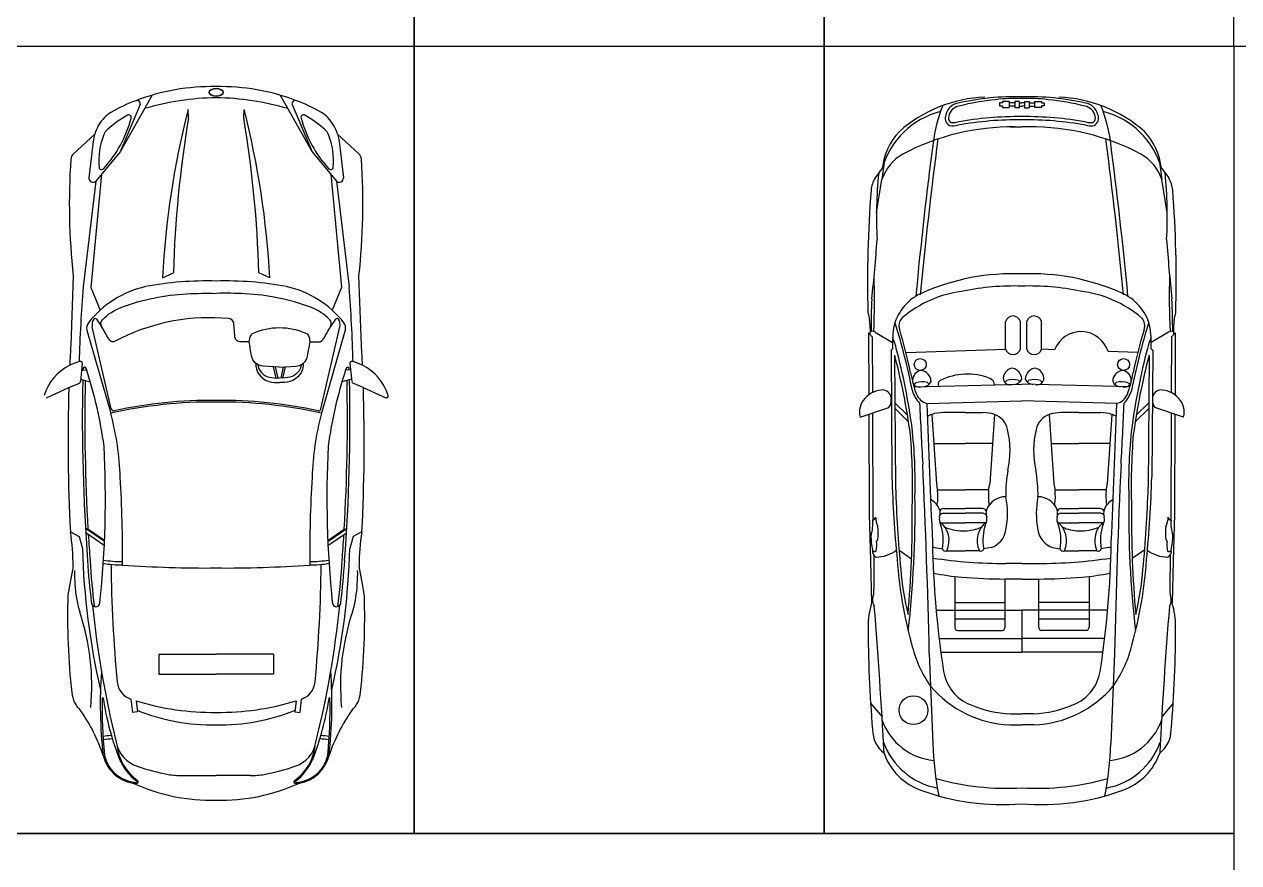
# Model space of a CAD drawing. Header units: inches. Extents: x 484217 to 497210, y -26946 to -21493.
# Drawn here: x 493181.1 to 493478.3, y -22751 to -22545.8 of the extents above; entities that cross this region are included whole.
import ezdxf

# ---------------------------------------------------------------- set-up
doc = ezdxf.new("R2010")
doc.units = ezdxf.units.IN
doc.header["$LTSCALE"] = 20
doc.header["$MEASUREMENT"] = 0
for name, color, linetype in [('ceco.net 217 Nissan Z350 - top', 145, 'Continuous'), ('ceco.net 92', 9, 'Continuous'), ('Parking', 7, 'Continuous')]:
    doc.layers.add(name, color=color, linetype=linetype)

msp = doc.modelspace()

# ---------------------------------------------------------------- linework, layer by layer
at = {"layer": 'ceco.net 217 Nissan Z350 - top'}
for p, q in [((493212.33, -22563.14), (493204.51, -22577)), ((493243.71, -22563.14), (493251.52, -22577)), ((493209.43, -22565.43), (493204.51, -22577)), ((493221.27, -22568.69), (493221.16, -22566.61)), ((493234.77, -22568.69), (493234.88, -22566.61)), ((493246.6, -22565.43), (493251.52, -22577)), ((493198.31, -22572.63), (493193.1, -22577.45)), ((493262.94, -22577.45), (493257.73, -22572.63)), ((493197.9, -22574.5), (493196.87, -22583.33)), ((493258.13, -22574.5), (493259.16, -22583.33)), ((493204.51, -22577), (493198.58, -22584.16)), ((493251.52, -22577), (493257.45, -22584.16)), ((493198.58, -22584.16), (493195.48, -22610.01)), ((493199.95, -22582.5), (493197.36, -22610.2)), ((493256.09, -22582.5), (493258.68, -22610.2)), ((493257.45, -22584.16), (493260.56, -22610.01)), ((493193.05, -22607.33), (493192.45, -22624.29)), ((493214.87, -22607.85), (493217.59, -22606.59)), ((493241.16, -22607.85), (493238.45, -22606.59)), ((493263.59, -22624.29), (493262.98, -22607.33)), ((493197.36, -22610.2), (493199.66, -22615.73)), ((493258.68, -22610.2), (493256.38, -22615.73)), ((493198.76, -22617.97), (493200, -22619.74)), ((493257.27, -22617.97), (493256.04, -22619.74)), ((493196.39, -22620.65), (493202.22, -22641)), ((493202.36, -22639.91), (493197.71, -22619.83)), ((493253.68, -22639.91), (493258.32, -22619.83)), ((493259.64, -22620.65), (493253.81, -22641)), ((493192.45, -22624.29), (493192.45, -22624.29)), ((493263.59, -22624.29), (493263.59, -22624.29)), ((493195.26, -22628.8), (493194.79, -22633.26)), ((493242.71, -22632.38), (493242.09, -22629.61)), ((493243.17, -22632.38), (493242.56, -22629.63)), ((493243.92, -22632.38), (493244.53, -22629.63)), ((493244.38, -22632.38), (493245, -22629.61)), ((493260.77, -22628.8), (493261.25, -22633.26)), ((493194.85, -22632.68), (493197.22, -22633.27)), ((493195.09, -22630.4), (493196.35, -22630.41)), ((493261.19, -22632.68), (493258.82, -22633.27)), ((493260.94, -22630.4), (493259.69, -22630.41)), ((493186.48, -22637.18), (493191.99, -22634.73)), ((493191.99, -22634.73), (493194.55, -22633.59)), ((493264.04, -22634.73), (493261.49, -22633.59)), ((493264.04, -22634.73), (493269.55, -22637.18)), ((493200.69, -22672.42), (493196.04, -22669.2)), ((493196.65, -22669.35), (493196.04, -22669.2)), ((493200.64, -22673.38), (493196.1, -22670.23)), ((493200.7, -22672.14), (493196.65, -22669.35)), ((493255.34, -22672.14), (493259.38, -22669.35)), ((493255.35, -22672.42), (493260, -22669.2)), ((493255.39, -22673.38), (493259.94, -22670.23)), ((493259.38, -22669.35), (493260, -22669.2)), ((493213.99, -22699.96), (493228.02, -22699.96)), ((493213.99, -22699.96), (493213.99, -22704.84)), ((493242.04, -22699.96), (493228.02, -22699.96)), ((493242.04, -22699.96), (493242.04, -22704.84)), ((493213.99, -22704.84), (493228.02, -22704.84)), ((493242.04, -22704.84), (493228.02, -22704.84)), ((493207.16, -22710.99), (493207.55, -22714.27)), ((493208.44, -22711.4), (493208.76, -22714.12)), ((493247.6, -22711.4), (493247.27, -22714.12)), ((493248.87, -22710.99), (493248.48, -22714.27)), ((493208.76, -22714.12), (493207.55, -22714.27)), ((493247.27, -22714.12), (493248.48, -22714.27)), ((493219.71, -22729.7), (493228.02, -22729.7)), ((493236.33, -22729.7), (493228.02, -22729.7))]:
    msp.add_line(p, q, dxfattribs=at)
for points in [[(493257.73, -22572.63, -0.046528), (493258.13, -22574.5)], [(493204.74, -22622.58), (493202.97, -22623.53, -0.270521), (493201.74, -22622.81, 0.000614), (493200, -22619.74, -0.331797), (493200.2, -22618.1, -0.11427), (493204.91, -22615.02, -0.074246), (493220.89, -22611.74, -0.021686), (493228.02, -22611.66)], [(493243.54, -22629.68), (493247.54, -22629.48, 0.352581), (493250.41, -22626.91, -0.008047), (493251.02, -22623.53), (493253.07, -22623.53, 0.270521), (493254.3, -22622.81, -0.000614), (493256.04, -22619.74, 0.331797), (493255.84, -22618.1, 0.11427), (493251.12, -22615.02, 0.074246), (493235.14, -22611.74, 0.021686), (493228.02, -22611.66, 0.021686)], [(493234.02, -22623.53, -0.460181), (493232.6, -22622.05), (493232.32, -22618.99, 0.361883), (493231.14, -22617.81, 0.136022), (493204.74, -22622.58, 0.015575)], [(493243.54, -22629.68), (493239.55, -22629.48, -0.352581), (493236.68, -22626.91, 0.008047), (493236.07, -22623.53), (493234.02, -22623.53)], [(493237.73, -22628.66, 0.358011), (493241.01, -22633.25, 0.087142), (493243.54, -22633.47)], [(493238.19, -22629.08, 0.316561), (493241.01, -22632.13, 0.087142), (493243.54, -22632.36)], [(493249.36, -22628.66, -0.358011), (493246.07, -22633.25, -0.087142), (493243.54, -22633.47)], [(493248.89, -22629.08, -0.316561), (493246.07, -22632.13, -0.087142), (493243.54, -22632.36)], [(493208.54, -22731.66, -0.025591), (493207.62, -22731.55, -0.019947)]]:
    msp.add_lwpolyline(points, format="xyb", dxfattribs=at)
for points in [[(493192.35, -22670.04), (493194.51, -22671.18), (493195.31, -22674.08)], [(493263.69, -22670.04), (493261.53, -22671.18), (493260.72, -22674.08)]]:
    msp.add_lwpolyline(points, dxfattribs=at)
for centre, radius, start, end in [((493227.01, -22613.06), 52.04, 88.8887, 111.0086), ((493229.03, -22613.06), 52.04, 68.9914, 91.1113), ((493208.64, -22565.24), 0.813, 346.4917, 111.0086), ((493228.65, -22627.17), 63.41, 90.568, 106.6553), ((493227.39, -22627.17), 63.41, 73.3447, 89.432), ((493247.39, -22565.24), 0.813, 68.9914, 193.5083), ((493205.97, -22573.67), 7.32, 120.6317, 136.3458), ((493220.93, -22598.94), 36.68, 110.0597, 120.6317), ((493429.97, -22619.53), 215.41, 165.7776, 176.8914), ((493026.07, -22619.53), 215.41, 3.1086, 14.2224), ((493235.1, -22598.94), 36.68, 59.3683, 69.9403), ((493250.06, -22573.67), 7.32, 43.6542, 59.3683), ((493208.13, -22575.73), 10.3, 136.3458, 162.4749), ((493178.61, -22561.14), 29.61, 317.4693, 345.1476), ((493219.86, -22592.41), 27.87, 119.0182, 131.6511), ((493206.63, -22568.57), 0.61, 345.1476, 119.0182), ((493486.25, -22613.54), 268.75, 170.3926, 178.5179), ((492969.79, -22613.54), 268.75, 1.4821, 9.6074), ((493249.4, -22568.57), 0.61, 60.9818, 194.8524), ((493277.43, -22561.14), 29.61, 194.8524, 222.5307), ((493236.18, -22592.41), 27.87, 48.3489, 60.9818), ((493247.9, -22575.73), 10.3, 17.5251, 43.6542), ((493208.13, -22575.73), 10.3, 162.4749, 173.1305), ((493217.05, -22579.23), 17.75, 158.5793, 185.0491), ((493203.36, -22573.86), 3.05, 131.6511, 158.5793), ((493252.67, -22573.86), 3.05, 21.4207, 48.3489), ((493238.99, -22579.23), 17.75, 354.9509, 21.4207), ((493354.26, -22589.66), 162.17, 176.1631, 186.2571), ((493194.48, -22578.94), 2.03, 132.7708, 176.1631), ((493261.56, -22578.94), 2.03, 3.8369, 47.2292), ((493101.77, -22589.66), 162.17, 353.7429, 3.8369), ((493199.97, -22580.74), 0.61, 185.0491, 317.4693), ((493256.06, -22580.74), 0.61, 222.5307, 354.9509), ((493197.89, -22583.42), 1.02, 174.9936, 313.3253), ((493258.15, -22583.42), 1.02, 226.6747, 5.0064), ((493225.7, -22689.35), 80.75, 88.358, 100.66), ((493230.33, -22689.35), 80.75, 79.34, 91.642), ((493558.23, -22638.44), 363.87, 175.5179, 178.4221), ((493216.26, -22634.25), 24.87, 102.7542, 141.6567), ((493239.78, -22634.25), 24.87, 38.3433, 77.2458), ((492897.81, -22638.44), 363.87, 1.5779, 4.4821), ((493199.94, -22619.32), 2.29, 143.5714, 193.0159), ((493198.43, -22618.2), 0.407, 34.8609, 143.5714), ((493257.61, -22618.2), 0.407, 36.4286, 145.1391), ((493256.09, -22619.32), 2.29, 346.9841, 36.4286), ((493198.35, -22620.09), 2.03, 141.6567, 195.9899), ((493243.54, -22636.61), 16.5, 66.162, 113.838), ((493257.69, -22620.09), 2.03, 344.0101, 38.3433), ((493239.54, -22623.53), 3.48, 151.4661, 180), ((493237.2, -22622.26), 0.813, 113.838, 151.4661), ((493249.88, -22622.26), 0.813, 28.5339, 66.162), ((493247.54, -22623.53), 3.48, 0, 28.5339), ((493617.78, -22648.08), 426, 176.799, 177.468), ((492838.26, -22648.08), 426, 2.532, 3.201), ((493197.43, -22640.03), 11.98, 115.8883, 163.7888), ((493197.43, -22640.03), 11.98, 102.8415, 115.8883), ((493194.86, -22628.75), 0.407, 353.9485, 102.8415), ((493195.83, -22630.13), 0.407, 17.8949, 178.5107), ((493260.2, -22630.13), 0.407, 1.4893, 162.1051), ((493261.18, -22628.75), 0.407, 77.1585, 186.0515), ((493258.61, -22640.03), 11.98, 64.1117, 77.1585), ((493258.61, -22640.03), 11.98, 16.2112, 64.1117), ((493665.85, -22642.35), 470.58, 178.8379, 184.2325), ((493665.85, -22642.35), 470.58, 178.5107, 178.5452), ((493088.86, -22664.67), 112.82, 17.6779, 17.8949), ((493088.86, -22664.67), 112.82, 7.9568, 17.6779), ((493367.17, -22664.67), 112.82, 162.3221, 172.0432), ((492790.18, -22642.35), 470.58, 355.7675, 1.1621), ((493367.17, -22664.67), 112.82, 162.1051, 162.3221), ((492790.18, -22642.35), 470.58, 1.4548, 1.4893), ((493617.78, -22648.08), 426, 178.2037, 182.9554), ((493194.38, -22633.22), 0.407, 293.9719, 353.9485), ((493666.46, -22642.35), 470.58, 178.8562, 183.289), ((492789.57, -22642.35), 470.58, 356.711, 1.1438), ((493261.65, -22633.22), 0.407, 186.0515, 246.0281), ((492838.26, -22648.08), 426, 357.0446, 1.7963), ((493227.04, -22753.14), 114.89, 89.514, 102.4808), ((493227.04, -22752.73), 114.89, 89.514, 102.0411), ((493228.99, -22752.73), 114.89, 77.9589, 90.486), ((493228.99, -22753.14), 114.89, 77.5192, 90.486), ((493269.72, -22636.8), 0.407, 246.0281, 16.2112), ((493136.83, -22658.66), 67.74, 1.6556, 15.116), ((493202.95, -22639.77), 0.61, 193.0159, 282.0411), ((493319.21, -22658.66), 67.74, 164.884, 178.3444), ((493253.09, -22639.77), 0.61, 257.9589, 346.9841), ((492953.36, -22661.72), 247.56, 354.0484, 2.9327), ((493502.68, -22661.72), 247.56, 177.0673, 185.9516), ((492894.3, -22675.68), 310.82, 359.5463, 3.4993), ((493561.74, -22675.68), 310.82, 176.5007, 180.4537), ((493142.5, -22678.32), 50.53, 359.9006, 9.422), ((493666.46, -22642.35), 470.58, 183.4505, 184.2325), ((492789.57, -22642.35), 470.58, 355.7675, 356.5495), ((493313.54, -22678.32), 50.53, 170.578, 180.0994), ((493366.31, -22669.87), 171.05, 181.4105, 193.1096), ((493089.73, -22669.87), 171.05, 346.8904, 358.5895), ((493342.99, -22668.84), 146.67, 183.22, 187.2024), ((493343.6, -22668.84), 146.67, 183.22, 187.6307), ((493205.49, -22646.02), 31.31, 260.7398, 269.3198), ((493250.55, -22646.02), 31.31, 270.6802, 279.2602), ((493112.43, -22668.84), 146.67, 352.3693, 356.78), ((493113.04, -22668.84), 146.67, 352.7976, 356.78), ((495216.67, -23047.64), 2057.05, 169.65951, 169.86115), ((493232.72, -22680.3), 39.35, 178.8247, 188.6342), ((493205.49, -22646.02), 32.12, 260.8832, 269.3274), ((493537.87, -22674.85), 335.58, 180.5342, 185.4645), ((493225.6, -22392.27), 286.61, 265.9005, 270.4836), ((493230.44, -22392.27), 286.61, 269.5164, 274.0995), ((493250.55, -22646.02), 32.12, 270.6726, 279.1168), ((492918.17, -22674.85), 335.58, 354.5355, 359.4658), ((493223.31, -22680.3), 39.35, 351.3658, 1.1753), ((491240.01, -23047.52), 2056.39, 10.13882, 10.34053), ((493357.15, -22690.94), 165.49, 178.1276, 186.4023), ((493213.92, -22683.16), 20.33, 188.6342, 198.507), ((493242.12, -22683.16), 20.33, 341.493, 351.3658), ((493098.89, -22690.94), 165.49, 353.5977, 1.8724), ((493198.53, -22687.31), 1.05, 175.7193, 355.7193), ((493435.46, -22663.83), 238.94, 185.8105, 193.9657), ((493020.57, -22663.83), 238.94, 346.0343, 354.1895), ((493257.51, -22687.31), 1.05, 184.2807, 4.2807), ((493140.65, -22707.68), 56.94, 354.6296, 18.507), ((493315.39, -22707.68), 56.94, 161.493, 185.3704), ((493311.13, -22712.2), 111.47, 175.8733, 186.4677), ((493208.67, -22706.35), 4.88, 185.4645, 251.5243), ((493247.37, -22706.35), 4.88, 288.4757, 354.5355), ((493144.9, -22712.2), 111.47, 353.5323, 4.1267), ((493199.58, -22708.72), 6.93, 185.5045, 226.7034), ((493256.45, -22708.72), 6.93, 313.2966, 354.4955), ((493326.74, -22712.87), 126.61, 179.0473, 185.306), ((493200.25, -22710.77), 0.102, 8.6408, 179.0473), ((493269.05, -22700.32), 69.48, 188.6408, 201.4752), ((493227.16, -22650.98), 63.25, 251.5243, 251.5635), ((493227.16, -22650.98), 63.25, 252.7789, 270.7732), ((493228.87, -22650.98), 63.25, 269.2268, 287.2211), ((493228.87, -22650.98), 63.25, 288.4365, 288.4757), ((493186.99, -22700.32), 69.48, 338.5248, 351.3592), ((493129.29, -22712.87), 126.61, 354.694, 0.9527), ((493255.78, -22710.77), 0.102, 0.9527, 171.3592), ((493160.69, -22737.88), 41.8, 18.2987, 35.2245), ((493226.63, -22670.39), 46.87, 247.5288, 271.6981), ((493229.41, -22670.39), 46.87, 268.3019, 292.4712), ((493295.35, -22737.88), 41.8, 144.7755, 161.7013), ((493203.47, -22737.63), 17.76, 93.4973, 100.1307), ((493203.47, -22737.63), 16.94, 92.8504, 100.4514), ((493210.99, -22720.26), 7.5, 189.4777, 252.5154), ((493245.05, -22720.26), 7.5, 287.4846, 350.5223), ((493252.57, -22737.63), 16.94, 79.5486, 87.1496), ((493252.57, -22737.63), 17.76, 79.8693, 86.5027), ((493209.18, -22722.62), 9.06, 193.6248, 260.0959), ((493208.64, -22723.17), 8.09, 190.0266, 218.3775), ((493215.9, -22720.99), 12.2, 186.177, 234.4743), ((493240.14, -22720.99), 12.2, 305.5257, 353.823), ((493246.85, -22722.62), 9.06, 279.9041, 346.3752), ((493247.39, -22723.17), 8.09, 321.6225, 349.9734), ((493216.61, -22720.44), 13.33, 203.492, 232.5447), ((493223.74, -22685.9), 44.14, 250.124, 260.2501), ((493232.3, -22685.9), 44.14, 279.7499, 289.876), ((493239.42, -22720.44), 13.33, 307.4553, 336.508), ((493209.31, -22722.23), 9.2, 220.4122, 264.0949), ((493219.71, -22709.37), 20.33, 260.2501, 270), ((493236.33, -22709.37), 20.33, 270, 279.7499), ((493246.73, -22722.23), 9.2, 275.9051, 319.5878), ((493227, -22689.02), 46.73, 245.5067, 271.2534), ((493208.38, -22731.18), 0.203, 264.0949, 52.5447), ((493208.57, -22731.25), 0.407, 265.9597, 54.4743), ((493229.04, -22689.02), 46.73, 268.7466, 294.4933), ((493247.46, -22731.25), 0.407, 125.5257, 274.0403), ((493247.65, -22731.18), 0.203, 127.4553, 275.9051), ((493246.85, -22722.62), 9.06, 274.0403, 279.9041)]:
    msp.add_arc(centre, radius, start, end, dxfattribs=at)
at = {"layer": 'ceco.net 217 Nissan Z350 - top', "extrusion": (0, 0, -1)}
msp.add_ellipse((493228.02, -22562.42), major_axis=(1.74, 0), ratio=0.521468, dxfattribs=at)
at = {"layer": 'ceco.net 217 Nissan Z350 - top'}
msp.add_ellipse((493228.02, -22562.42), major_axis=(-1.74, 0), ratio=0.521468, dxfattribs=at)
at = {"layer": 'ceco.net 92', "linetype": 'ByBlock', "ltscale": 0.4}
for p, q in [((493419.75, -22565.03), (493419.75, -22565.77)), ((493420.44, -22565.03), (493419.75, -22565.03)), ((493419.75, -22565.77), (493420.44, -22565.77)), ((493422.09, -22564.65), (493420.44, -22564.65)), ((493420.44, -22564.65), (493420.44, -22565.03)), ((493420.44, -22565.77), (493420.44, -22566.11)), ((493420.44, -22566.11), (493422.09, -22566.11)), ((493422.09, -22564.65), (493422.09, -22566.11)), ((493423.46, -22564.98), (493422.09, -22564.98)), ((493423.46, -22565.78), (493422.09, -22565.78)), ((493423.46, -22564.66), (493423.46, -22566.21)), ((493424.57, -22564.66), (493423.46, -22564.66)), ((493424.57, -22566.21), (493423.46, -22566.21)), ((493424.57, -22564.66), (493424.57, -22566.21)), ((493424.57, -22564.98), (493425.21, -22564.98)), ((493424.57, -22565.78), (493425.21, -22565.78)), ((493425.86, -22564.98), (493425.21, -22564.98)), ((493425.86, -22565.78), (493425.21, -22565.78)), ((493425.86, -22564.66), (493425.86, -22566.21)), ((493425.86, -22564.66), (493426.97, -22564.66)), ((493425.86, -22566.21), (493426.97, -22566.21)), ((493426.97, -22564.66), (493426.97, -22566.21)), ((493426.97, -22564.98), (493428.34, -22564.98)), ((493426.97, -22565.78), (493428.34, -22565.78)), ((493428.34, -22564.65), (493428.34, -22566.11)), ((493428.34, -22564.65), (493429.99, -22564.65)), ((493429.99, -22566.11), (493428.34, -22566.11)), ((493429.99, -22564.65), (493429.99, -22565.03)), ((493429.99, -22565.03), (493430.68, -22565.03)), ((493429.99, -22565.77), (493429.99, -22566.11)), ((493430.68, -22565.77), (493429.99, -22565.77)), ((493430.68, -22565.03), (493430.68, -22565.77)), ((493422.35, -22570.89), (493425.21, -22570.89)), ((493428.08, -22570.89), (493425.21, -22570.89)), ((493391.06, -22581.01), (493389.27, -22583.4)), ((493391.51, -22579.64), (493390.96, -22583.79)), ((493458.92, -22579.64), (493459.47, -22583.79)), ((493459.37, -22581.01), (493461.16, -22583.4)), ((493389.63, -22591.85), (493390.96, -22583.79)), ((493460.8, -22591.85), (493459.47, -22583.79)), ((493421.24, -22625.29), (493421.24, -22618.51)), ((493424.85, -22625.29), (493424.85, -22618.51)), ((493426.39, -22625.29), (493426.39, -22618.51)), ((493430.01, -22625.29), (493430.01, -22618.51)), ((493387.67, -22621.27), (493387.73, -22636.52)), ((493387.67, -22621.27), (493388.59, -22622.32)), ((493388.59, -22622.32), (493388.65, -22635.95)), ((493389.31, -22621.11), (493393.55, -22623.67)), ((493461.12, -22621.11), (493456.88, -22623.67)), ((493461.84, -22622.32), (493461.78, -22635.95)), ((493462.76, -22621.27), (493461.84, -22622.32)), ((493462.76, -22621.27), (493462.7, -22636.52)), ((493393.57, -22625.24), (493393.2, -22625.53)), ((493393.2, -22625.53), (493393.41, -22656.63)), ((493394.08, -22626.77), (493394.3, -22659.09)), ((493396.86, -22626.16), (493421.24, -22625.29)), ((493433.24, -22625.44), (493430, -22625.32)), ((493453.57, -22626.16), (493446.31, -22625.9)), ((493456.35, -22626.77), (493456.13, -22659.09)), ((493456.86, -22625.24), (493457.23, -22625.53)), ((493457.23, -22625.53), (493457.02, -22656.63)), ((493398.81, -22634.53), (493425.21, -22633.88)), ((493451.62, -22634.53), (493425.21, -22633.88)), ((493394.16, -22638.47), (493397.22, -22641.47)), ((493401.97, -22638.59), (493425.21, -22637.92)), ((493448.46, -22638.59), (493425.21, -22637.92)), ((493456.27, -22638.47), (493453.21, -22641.47)), ((493385.64, -22641.95), (493392.69, -22639.58)), ((493387.75, -22641.24), (493387.86, -22665.66)), ((493388.67, -22640.93), (493388.78, -22667.19)), ((493394.17, -22639.82), (493397.49, -22643.09)), ((493403.16, -22641.28), (493404.3, -22658.25)), ((493411.31, -22640.84), (493406.01, -22640.84)), ((493411.31, -22640.84), (493415.65, -22640.84)), ((493418.51, -22641.28), (493417.36, -22658.25)), ((493431.92, -22641.28), (493433.07, -22658.25)), ((493439.12, -22640.84), (493434.78, -22640.84)), ((493439.12, -22640.84), (493444.42, -22640.84)), ((493447.27, -22641.28), (493446.13, -22658.25)), ((493456.26, -22639.82), (493452.94, -22643.09)), ((493464.79, -22641.95), (493457.74, -22639.58)), ((493461.76, -22640.93), (493461.65, -22667.19)), ((493462.68, -22641.24), (493462.57, -22665.66)), ((493403.64, -22648.42), (493411.31, -22648.42)), ((493418.02, -22648.42), (493411.31, -22648.42)), ((493432.41, -22648.42), (493439.12, -22648.42)), ((493446.79, -22648.42), (493439.12, -22648.42)), ((493404.57, -22659.74), (493411.31, -22659.74)), ((493417.09, -22659.74), (493411.31, -22659.74)), ((493433.34, -22659.74), (493439.12, -22659.74)), ((493445.86, -22659.74), (493439.12, -22659.74)), ((493406.01, -22665.47), (493411.31, -22665.47)), ((493406.02, -22664.3), (493411.31, -22664.3)), ((493415.64, -22664.3), (493411.31, -22664.3)), ((493415.65, -22665.47), (493411.31, -22665.47)), ((493434.78, -22665.47), (493439.12, -22665.47)), ((493434.79, -22664.3), (493439.12, -22664.3)), ((493444.41, -22664.3), (493439.12, -22664.3)), ((493444.42, -22665.47), (493439.12, -22665.47)), ((493387.86, -22665.66), (493388.15, -22677.12)), ((493405.43, -22667.83), (493411.31, -22667.83)), ((493416.23, -22667.83), (493411.31, -22667.83)), ((493434.2, -22667.83), (493439.12, -22667.83)), ((493445, -22667.83), (493439.12, -22667.83)), ((493462.57, -22665.66), (493462.28, -22677.12)), ((493403.95, -22673.89), (493405.79, -22674.2)), ((493417.72, -22673.89), (493415.88, -22674.2)), ((493432.71, -22673.89), (493434.55, -22674.2)), ((493446.48, -22673.89), (493444.64, -22674.2)), ((493388.15, -22677.12), (493388.42, -22687.37)), ((493388.96, -22675.76), (493389, -22683.96)), ((493395.16, -22674.55), (493398.2, -22676.66)), ((493406.85, -22674.66), (493411.31, -22674.66)), ((493414.81, -22674.66), (493411.31, -22674.66)), ((493435.62, -22674.66), (493439.12, -22674.66)), ((493443.58, -22674.66), (493439.12, -22674.66)), ((493455.28, -22674.46), (493452.22, -22676.55)), ((493461.47, -22675.76), (493461.43, -22683.96)), ((493462.28, -22677.12), (493462.01, -22687.37)), ((493425.21, -22677.76), (493421.28, -22677.76)), ((493425.21, -22677.76), (493429.15, -22677.76)), ((493408.78, -22680.95), (493408.78, -22693.34)), ((493421.1, -22693.34), (493421.1, -22681.59)), ((493425.21, -22681.59), (493421.1, -22681.59)), ((493425.21, -22681.59), (493429.33, -22681.59)), ((493429.33, -22693.34), (493429.33, -22681.59)), ((493441.65, -22680.95), (493441.65, -22693.34)), ((493404.22, -22689.22), (493425.21, -22689.22)), ((493408.78, -22687.33), (493421.1, -22687.33)), ((493446.21, -22689.22), (493425.21, -22689.22)), ((493425.21, -22689.22), (493425.21, -22699.48)), ((493441.65, -22687.33), (493429.33, -22687.33)), ((493421.1, -22691.44), (493408.78, -22691.44)), ((493441.65, -22691.44), (493429.33, -22691.44)), ((493409.52, -22694.21), (493420.37, -22694.21)), ((493440.91, -22694.21), (493430.06, -22694.21)), ((493404.94, -22696.11), (493425.21, -22696.11)), ((493445.49, -22696.11), (493425.21, -22696.11)), ((493402.55, -22699.76), (493403.46, -22721.83)), ((493405.37, -22699.48), (493425.21, -22699.48)), ((493445.06, -22699.48), (493425.21, -22699.48)), ((493447.88, -22699.76), (493446.97, -22721.83)), ((493388.18, -22711.94), (493390.99, -22715.32)), ((493462.25, -22711.94), (493459.44, -22715.32)), ((493422.44, -22714.6), (493425.21, -22714.6)), ((493427.99, -22714.6), (493425.21, -22714.6)), ((493422.23, -22717.26), (493425.21, -22717.26)), ((493428.2, -22717.26), (493425.21, -22717.26))]:
    msp.add_line(p, q, dxfattribs=at)
for centre, radius in [((493400.33, -22629.06), 1.46), ((493450.1, -22629.06), 1.46), ((493398.69, -22713.68), 3.53)]:
    msp.add_circle(centre, radius, dxfattribs=at)
for centre, radius, start, end in [((493417.62, -22597.44), 33.88, 92.4796, 131.3533), ((493423.82, -22628.67), 65.18, 88.7766, 102.5631), ((493423.9, -22619.52), 55.53, 95.2882, 104.725), ((493423.85, -22604.06), 40.15, 88.0499, 97.256), ((493426.61, -22628.67), 65.18, 77.4369, 91.2234), ((493426.58, -22604.06), 40.15, 82.744, 91.9501), ((493426.53, -22619.52), 55.53, 75.275, 84.7118), ((493432.81, -22597.44), 33.88, 48.6467, 87.5204), ((493410.24, -22586.44), 19.93, 104.3742, 164.1868), ((493439.92, -22579.36), 36.72, 158.3042, 172.0015), ((493410.3, -22568.76), 3.77, 99.9668, 167.0163), ((493410.36, -22568.88), 3.12, 100.7117, 167.7366), ((493440.07, -22568.88), 3.12, 12.2634, 79.2883), ((493440.13, -22568.76), 3.77, 12.9837, 80.0332), ((493410.51, -22579.36), 36.72, 7.9985, 21.6958), ((493440.19, -22586.44), 19.93, 15.8132, 75.6258), ((493408.51, -22568.74), 2.06, 156.3023, 241.261), ((493408.63, -22568.7), 1.4, 159.8902, 233.0209), ((493408.33, -22565.01), 4.84, 263.5513, 282.6293), ((493424.35, -22651.19), 82.82, 89.4, 100.4078), ((493424.54, -22654.79), 85.65, 89.5489, 100.0611), ((493426.08, -22651.19), 82.82, 79.5922, 90.6), ((493425.89, -22654.79), 85.65, 79.9389, 90.4511), ((493442.1, -22565.01), 4.84, 257.3707, 276.4487), ((493441.8, -22568.7), 1.4, 306.9791, 20.1098), ((493441.92, -22568.74), 2.06, 298.739, 23.6977), ((493406.45, -22582.68), 15.47, 136.4256, 173.7926), ((493422.92, -22628.42), 57.53, 89.4335, 117.8054), ((493408.38, -22566.19), 4.43, 258.7929, 285.674), ((493427.51, -22628.42), 57.53, 62.1946, 90.5665), ((493442.05, -22566.19), 4.43, 254.326, 281.2071), ((493443.98, -22582.68), 15.47, 6.2074, 43.5744), ((494452.7, -22711.93), 1058.14, 172.52343, 174.60096), ((494453.8, -22711.55), 1058.14, 172.52343, 174.60096), ((492396.63, -22711.55), 1058.14, 5.39904, 7.47657), ((492397.73, -22711.93), 1058.14, 5.39904, 7.47657), ((493402.04, -22587.65), 11.74, 120.5083, 160.8185), ((493448.39, -22587.65), 11.74, 19.1815, 59.4917), ((493492.1, -22592.75), 102.47, 174.0929, 183.208), ((493358.33, -22592.75), 102.47, 356.792, 5.9071), ((493395.69, -22587.14), 7.43, 149.7763, 174.3378), ((493454.74, -22587.14), 7.43, 5.6622, 30.2237), ((493671.51, -22608.51), 284.07, 175.5391, 181.5729), ((493178.92, -22608.51), 284.07, 358.4271, 4.4609), ((493060.17, -22576.27), 330.36, 353.6138, 356.1446), ((493790.26, -22576.27), 330.36, 183.8554, 186.3862), ((493204.14, -22612.77), 185, 357.4583, 1.6741), ((493422.98, -22661.14), 54.3, 87.6369, 113.9407), ((493427.45, -22661.14), 54.3, 66.0593, 92.3631), ((493646.29, -22612.77), 185, 178.3259, 182.5417), ((493405.54, -22622.61), 12.02, 112.5113, 164.7357), ((493414.42, -22639.7), 28.82, 97.0586, 129.984), ((493423.1, -22669.67), 59.83, 87.9716, 101.7858), ((493427.33, -22669.67), 59.83, 78.2142, 92.0284), ((493436.01, -22639.7), 28.82, 50.016, 82.9414), ((493444.89, -22622.61), 12.02, 15.2643, 67.4887), ((493566.31, -22621.05), 178.01, 177.4141, 179.9724), ((493284.12, -22621.05), 178.01, 0.0276, 2.5859), ((493509.56, -22593.2), 124.18, 190.7237, 191.683), ((493397.91, -22619.54), 2.79, 136.3282, 201.5072), ((493423.05, -22619.06), 1.89, 16.8513, 163.1487), ((493428.2, -22619.06), 1.89, 16.8513, 163.1487), ((493452.52, -22619.54), 2.79, 338.4928, 43.6718), ((493340.87, -22593.2), 124.18, 348.317, 349.2763), ((493372.81, -22620.71), 15.32, 356.0663, 8.8793), ((493388.6, -22622.46), 1.53, 62.0371, 107.8668), ((493420.12, -22624.07), 26.58, 169.9869, 182.5209), ((493234.42, -22668.13), 167.21, 11.2414, 17.1819), ((493276.6, -22656.22), 123.95, 11.6969, 16.7153), ((493616.01, -22668.13), 167.21, 162.8181, 168.7586), ((493573.82, -22656.22), 123.95, 163.2847, 168.3031), ((493430.31, -22624.07), 26.58, 357.4791, 10.0131), ((493461.83, -22622.46), 1.53, 72.1332, 117.9629), ((493477.62, -22620.71), 15.32, 171.1207, 183.9337), ((493385.29, -22626.88), 9.36, 10.8566, 27.5456), ((493439.69, -22627.93), 6.92, 17.033, 158.902), ((493465.14, -22626.88), 9.36, 152.4544, 169.1434), ((493236.02, -22668.23), 163.41, 7.7493, 14.6958), ((493236.42, -22666.57), 163.41, 7.7493, 14.6958), ((493423.05, -22624.75), 1.89, 196.8513, 343.1487), ((493428.2, -22624.75), 1.89, 196.8513, 343.1487), ((493614.01, -22666.57), 163.41, 165.3042, 172.2507), ((493614.41, -22668.23), 163.41, 165.3042, 172.2507), ((493433.43, -22624.39), 36.08, 190.696, 199.3746), ((493401.09, -22633.09), 2.66, 103.566, 176.0612), ((493400.19, -22633.3), 2.8, 2.334, 84.3155), ((493411.89, -22646.32), 14.91, 68.4751, 116.5496), ((493416.71, -22634.15), 1.81, 2.6246, 69.052), ((493423.32, -22632.54), 2.66, 103.566, 176.0612), ((493422.22, -22632.46), 1.56, 176.1507, 287.7977), ((493423.11, -22638.98), 6.23, 78.532, 104.9657), ((493422.41, -22632.74), 2.8, 2.334, 84.3155), ((493423.25, -22631.79), 2.14, 273.1658, 337.0853), ((493428.83, -22632.74), 2.8, 95.6845, 177.666), ((493428, -22631.79), 2.14, 202.9147, 266.8342), ((493428.14, -22638.98), 6.23, 75.0343, 101.468), ((493429.03, -22632.46), 1.56, 252.2023, 3.8493), ((493427.93, -22632.54), 2.66, 3.9388, 76.434), ((493450.24, -22633.3), 2.8, 95.6845, 177.666), ((493449.34, -22633.09), 2.66, 3.9388, 76.434), ((493417, -22624.39), 36.08, 340.6254, 349.304), ((493391.38, -22641.41), 6.11, 89.4849, 138.3148), ((493391.03, -22637.52), 2.24, 358.947, 79.5939), ((493405.51, -22633.34), 7.42, 197.1686, 224.1637), ((493399.99, -22633.02), 1.56, 176.1507, 287.7977), ((493398.84, -22633.27), 0.5, 239.575, 329.6698), ((493400.88, -22639.54), 6.23, 78.532, 104.9657), ((493401.02, -22632.35), 2.14, 273.1658, 337.0853), ((493402.54, -22633.33), 0.432, 193.8542, 281.6444), ((493405.82, -22633.89), 1.09, 123.5132, 207.8422), ((493421.07, -22632.71), 0.5, 239.575, 329.6698), ((493424.77, -22632.78), 0.432, 193.8542, 281.6444), ((493426.48, -22632.78), 0.432, 258.3556, 346.1458), ((493430.18, -22632.71), 0.5, 210.3302, 300.425), ((493449.41, -22632.35), 2.14, 202.9147, 266.8342), ((493447.89, -22633.33), 0.432, 258.3556, 346.1458), ((493449.55, -22639.54), 6.23, 75.0343, 101.468), ((493450.44, -22633.02), 1.56, 252.2023, 3.8493), ((493444.92, -22633.34), 7.42, 315.8363, 342.8314), ((493451.59, -22633.27), 0.5, 210.3302, 300.425), ((493459.4, -22637.52), 2.24, 100.4061, 181.053), ((493459.05, -22641.41), 6.11, 41.6852, 90.5151), ((493390.28, -22640.69), 4.81, 136.1162, 195.2311), ((493390.13, -22637.76), 3.14, 324.5205, 3.7011), ((493403.17, -22634.62), 4.16, 204.8162, 253.1166), ((494392.62, -22595.54), 993.36, 182.47923, 183.34157), ((497206.69, -22502.9), 3807.14, 182.04259, 182.55444), ((489643.74, -22502.9), 3807.14, 357.44556, 357.95741), ((493447.26, -22634.62), 4.16, 286.8834, 335.1838), ((492457.81, -22595.54), 993.36, 356.65843, 357.52077), ((493460.3, -22637.76), 3.14, 176.2989, 215.4795), ((493460.15, -22640.69), 4.81, 344.7689, 43.8838), ((493404.79, -22645.97), 4.97, 109.219, 123.0743), ((493406.23, -22651.73), 10.9, 91.1376, 106.3676), ((493415.43, -22651.73), 10.9, 73.6324, 88.8624), ((493416.87, -22645.97), 4.97, 11.9043, 70.781), ((493433.56, -22645.97), 4.97, 109.219, 168.0957), ((493435, -22651.73), 10.9, 91.1376, 106.3676), ((493444.2, -22651.73), 10.9, 73.6324, 88.8624), ((493445.64, -22645.97), 4.97, 56.9257, 70.781), ((493285.52, -22657.65), 113.57, 358.1682, 6.6272), ((493564.91, -22657.65), 113.57, 173.3728, 181.8318), ((493241.95, -22658.95), 156.51, 358.2465, 4.6738), ((493399.54, -22650.15), 22.79, 347.734, 13.2048), ((493450.89, -22650.15), 22.79, 166.7952, 192.266), ((493608.48, -22658.95), 156.51, 175.3262, 181.7535), ((491468.72, -22743.48), 1934.33, 1.2954, 2.66804), ((495381.71, -22743.48), 1934.33, 177.33196, 178.7046), ((493450.54, -22660.67), 29.28, 168.8086, 181.4888), ((493399.89, -22660.67), 29.28, 358.5112, 11.1914), ((493683.83, -22648.22), 290.54, 181.6581, 185.6442), ((493684.72, -22650.69), 290.54, 181.6581, 185.6442), ((493447.73, -22651.13), 44.01, 189.3191, 191.4599), ((493373.93, -22651.13), 44.01, 348.5401, 350.6809), ((493476.5, -22651.13), 44.01, 189.3191, 191.4599), ((493402.7, -22651.13), 44.01, 348.5401, 350.6809), ((493165.71, -22650.69), 290.54, 354.3558, 358.3419), ((493166.6, -22648.22), 290.54, 354.3558, 358.3419), ((493148.74, -22665.36), 250.33, 353.3724, 0.934), ((493400.35, -22666.57), 5.14, 22.3975, 60.6151), ((493384.41, -22661.23), 20.23, 354.6132, 3.8473), ((493421.31, -22666.57), 5.14, 90.4832, 157.6025), ((493437.25, -22661.23), 20.23, 176.1527, 185.3868), ((493401.97, -22665.52), 19.73, 348.2379, 11.9629), ((493448.46, -22665.52), 19.73, 168.0371, 191.7621), ((493429.12, -22666.57), 5.14, 22.3975, 89.5168), ((493413.18, -22661.23), 20.23, 354.6132, 3.8473), ((493450.08, -22666.57), 5.14, 119.3849, 157.6025), ((493466.02, -22661.23), 20.23, 176.1527, 185.3868), ((493701.69, -22665.36), 250.33, 179.066, 186.6276), ((493126.17, -22666.4), 272.23, 354.9734, 0.5611), ((493404.01, -22663.08), 0.553, 319.6076, 354.8527), ((493401.22, -22665.44), 3.98, 345.012, 11.9446), ((493406.42, -22665.87), 1.62, 104.0887, 141.4563), ((493406.18, -22666.72), 1.26, 97.9059, 144.3308), ((493415.25, -22665.87), 1.62, 38.5437, 75.9113), ((493415.48, -22666.72), 1.26, 35.6692, 82.0941), ((493420.45, -22665.44), 3.98, 168.0554, 194.988), ((493417.66, -22663.08), 0.553, 185.1473, 220.3924), ((493432.77, -22663.08), 0.553, 319.6076, 354.8527), ((493429.98, -22665.44), 3.98, 345.012, 11.9446), ((493435.18, -22665.87), 1.62, 104.0887, 141.4563), ((493434.95, -22666.72), 1.26, 97.9059, 144.3308), ((493444.01, -22665.87), 1.62, 38.5437, 75.9113), ((493444.25, -22666.72), 1.26, 35.6692, 82.0941), ((493449.21, -22665.44), 3.98, 168.0554, 194.988), ((493446.42, -22663.08), 0.553, 185.1473, 220.3924), ((493724.26, -22666.4), 272.23, 179.4389, 185.0266), ((493379.89, -22668.05), 8.85, 341.9331, 5.3947), ((493388.52, -22666.36), 0.871, 281.3717, 354.4621), ((493394.8, -22666.26), 5.41, 182.0162, 206.6401), ((493407.28, -22666.97), 2.28, 167.3205, 211.2352), ((493401.56, -22672.19), 5.84, 335.0712, 52.9273), ((493394.2, -22672.02), 11.79, 349.337, 19.1988), ((493420.11, -22672.19), 5.84, 127.0727, 204.9288), ((493427.46, -22672.02), 11.79, 160.8012, 190.663), ((493414.38, -22666.97), 2.28, 328.7648, 12.6795), ((493436.05, -22666.97), 2.28, 167.3205, 211.2352), ((493430.32, -22672.19), 5.84, 335.0712, 52.9273), ((493422.97, -22672.02), 11.79, 349.337, 19.1988), ((493448.87, -22672.19), 5.84, 127.0727, 204.9288), ((493456.23, -22672.02), 11.79, 160.8012, 190.663), ((493443.15, -22666.97), 2.28, 328.7648, 12.6795), ((493455.63, -22666.26), 5.41, 333.3599, 357.9838), ((493461.91, -22666.36), 0.871, 185.5379, 258.6283), ((493470.54, -22668.05), 8.85, 174.6053, 198.0669), ((493401.66, -22671.33), 13.37, 177.6843, 193.6152), ((493378.5, -22670.27), 11.57, 351.9142, 7.8999), ((493410.72, -22658.85), 10.94, 246.5377, 273.0986), ((493410.94, -22658.85), 10.94, 271.9607, 293.4623), ((493415.97, -22668.83), 5.35, 289.0023, 352.384), ((493434.46, -22668.83), 5.35, 187.616, 250.9977), ((493439.49, -22658.85), 10.94, 246.5377, 268.0393), ((493439.71, -22658.85), 10.94, 266.9014, 293.4623), ((493471.93, -22670.27), 11.57, 172.1001, 188.0858), ((493448.77, -22671.33), 13.37, 346.3848, 2.3157), ((493381.83, -22673.36), 7.89, 349.5516, 7.4148), ((493390.86, -22672.86), 1.32, 133.1546, 156.5923), ((493632.41, -22668.71), 229.11, 180.9666, 188.9081), ((493405.69, -22668.83), 5.35, 244.0948, 250.9977), ((493406.5, -22673.99), 0.748, 196.333, 297.6818), ((493415.16, -22673.99), 0.748, 242.3182, 343.667), ((493435.27, -22673.99), 0.748, 196.333, 297.6818), ((493443.93, -22673.99), 0.748, 242.3182, 343.667), ((493218.02, -22668.71), 229.11, 351.0919, 359.0334), ((493444.74, -22668.83), 5.35, 289.0023, 295.9052), ((493459.57, -22672.86), 1.32, 23.4077, 46.8454), ((493468.6, -22673.36), 7.89, 172.5852, 190.4484), ((493390.1, -22674.82), 1.48, 166.5921, 248.2713), ((493389.29, -22674.14), 0.708, 208.3927, 294.7941), ((493389.52, -22668.13), 8.07, 270.2668, 307.9562), ((493495.66, -22670.12), 101.18, 183.7829, 195.6695), ((493420.8, -22563.39), 114.37, 261.2606, 270.2395), ((493429.63, -22563.39), 114.37, 269.7605, 278.7394), ((493354.77, -22670.12), 101.18, 344.3305, 356.2171), ((493460.91, -22668.13), 8.07, 232.0438, 269.7332), ((493461.14, -22674.14), 0.708, 245.2059, 331.6073), ((493460.33, -22674.82), 1.48, 291.7287, 13.4079), ((493464.36, -22673.83), 68.99, 184.5132, 193.7694), ((493417, -22613.43), 68.02, 258.6191, 264.5406), ((493433.43, -22613.43), 68.02, 275.4594, 281.3809), ((493386.07, -22673.83), 68.99, 346.2306, 355.4868), ((493423.35, -22503.03), 178.57, 265.8827, 269.2786), ((493427.08, -22503.03), 178.57, 270.7214, 274.1173), ((493391.34, -22686.75), 2.7, 157.1536, 214.0373), ((493383.96, -22684.4), 5.06, 345.1221, 4.9469), ((493459.09, -22686.75), 2.7, 325.9627, 22.8464), ((493466.47, -22684.4), 5.06, 175.0531, 194.8779), ((493411.47, -22693.73), 23.91, 162.7044, 177.5117), ((492173.29, -22786.8), 1219.8, 2.94215, 4.63357), ((494677.14, -22786.8), 1219.8, 175.36643, 177.05785), ((493438.96, -22693.73), 23.91, 2.4883, 17.2956), ((493693.08, -22692.8), 305.5, 179.9784, 184.8235), ((493409.68, -22693.33), 0.901, 180.7327, 259.4708), ((493420.2, -22693.33), 0.901, 280.5292, 359.2673), ((493430.23, -22693.33), 0.901, 180.7327, 259.4708), ((493440.75, -22693.33), 0.901, 280.5292, 359.2673), ((493157.35, -22692.8), 305.5, 355.1765, 0.0216), ((493425.13, -22691.59), 27.52, 192.2932, 216.0657), ((493425.3, -22691.59), 27.52, 323.9343, 347.7068), ((493416.46, -22702.52), 10.53, 189.103, 248.2899), ((493433.97, -22702.52), 10.53, 291.7101, 350.897), ((493423.17, -22690.84), 26.44, 219.8857, 267.9657), ((493427.26, -22690.84), 26.44, 272.0343, 320.1143), ((493423.42, -22687.97), 26.64, 245.9563, 267.9016), ((493427.01, -22687.97), 26.64, 272.0984, 294.0437), ((493395.9, -22718.46), 7.23, 180.2588, 232.3561), ((493405.04, -22711.15), 14.89, 200.0401, 264.8145), ((493445.39, -22711.15), 14.89, 275.1855, 339.9599), ((493454.53, -22718.46), 7.23, 307.6439, 359.7412), ((493407.76, -22715.58), 17.46, 199.9436, 259.3433), ((493486.4, -22719.21), 82.98, 181.8129, 190.7507), ((493364.03, -22719.21), 82.98, 349.2493, 358.1871), ((493442.67, -22715.58), 17.46, 280.6567, 340.0564), ((493405.47, -22719.33), 14.81, 199.1451, 250.3076), ((493444.96, -22719.33), 14.81, 289.6924, 340.8549), ((493421.5, -22668.54), 64.27, 254.3613, 273.3117), ((493428.93, -22668.54), 64.27, 266.6883, 285.6387), ((493420.34, -22679.06), 57.73, 249.8823, 274.8473), ((493430.09, -22679.06), 57.73, 265.1527, 290.1177)]:
    msp.add_arc(centre, radius, start, end, dxfattribs=at)
at = {"layer": 'Parking'}
for p, q in [((493276.51, -22358.3), (493276.51, -22551.1)), ((493276.51, -22551.1), (493276.51, -22358.3)), ((493276.51, -22358.3), (493276.51, -22551.1)), ((493276.51, -22358.3), (493276.51, -22551.1)), ((493276.51, -22551.1), (493276.51, -22358.3)), ((493276.51, -22358.3), (493276.51, -22551.1)), ((493276.51, -22358.3), (493276.51, -22551.1)), ((493276.51, -22551.1), (493276.51, -22358.3)), ((493276.51, -22358.3), (493276.51, -22551.1)), ((493376.81, -22551.1), (493376.81, -22358.3)), ((493376.81, -22358.3), (493376.81, -22551.1)), ((493376.81, -22551.1), (493376.81, -22358.3)), ((493376.81, -22358.3), (493376.81, -22551.1)), ((493376.81, -22551.1), (493376.81, -22358.3)), ((493376.81, -22358.3), (493376.81, -22551.1)), ((493477.11, -22551.1), (493477.11, -22358.3)), ((493477.11, -22551.1), (493477.11, -22358.3)), ((493477.11, -22551.1), (493477.11, -22358.3)), ((493176.21, -22551.1), (493276.51, -22551.1)), ((493176.21, -22551.1), (493276.51, -22551.1)), ((493176.21, -22551.1), (493276.51, -22551.1)), ((493176.21, -22551.1), (493276.51, -22551.1)), ((493276.51, -22551.1), (493376.81, -22551.1)), ((493276.51, -22743.9), (493276.51, -22551.1)), ((493276.51, -22551.1), (493276.51, -22743.9)), ((493276.51, -22743.9), (493276.51, -22551.1)), ((493276.51, -22551.1), (493376.81, -22551.1)), ((493276.51, -22551.1), (493376.81, -22551.1)), ((493276.51, -22551.1), (493376.81, -22551.1)), ((493276.51, -22743.9), (493276.51, -22551.1)), ((493276.51, -22551.1), (493276.51, -22743.9)), ((493276.51, -22743.9), (493276.51, -22551.1)), ((493276.51, -22743.9), (493276.51, -22551.1)), ((493276.51, -22551.1), (493276.51, -22743.9)), ((493276.51, -22743.9), (493276.51, -22551.1)), ((493276.51, -22743.9), (493276.51, -22551.1)), ((493276.51, -22551.1), (493276.51, -22743.9)), ((493276.51, -22743.9), (493276.51, -22551.1)), ((493376.81, -22551.1), (493376.81, -22743.9)), ((493376.81, -22551.1), (493477.11, -22551.1)), ((493376.81, -22743.9), (493376.81, -22551.1)), ((493376.81, -22551.1), (493477.11, -22551.1)), ((493376.81, -22551.1), (493477.11, -22551.1)), ((493376.81, -22551.1), (493477.11, -22551.1)), ((493376.81, -22551.1), (493376.81, -22743.9)), ((493376.81, -22743.9), (493376.81, -22551.1)), ((493376.81, -22551.1), (493376.81, -22743.9)), ((493376.81, -22743.9), (493376.81, -22551.1)), ((493376.81, -22551.1), (493376.81, -22743.9)), ((493376.81, -22551.1), (493477.11, -22551.1)), ((493376.81, -22743.9), (493376.81, -22551.1)), ((493477.11, -22551.1), (493477.11, -22743.9)), ((493477.11, -22551.1), (493607.01, -22551.1)), ((493477.11, -22551.1), (493607.01, -22551.1)), ((493477.11, -22551.1), (493607.01, -22551.1)), ((493477.11, -22551.1), (493607.01, -22551.1)), ((493477.11, -22551.1), (493477.11, -22743.9)), ((493477.11, -22551.1), (493477.11, -22743.9)), ((493477.11, -22551.1), (493477.11, -22743.9)), ((493477.11, -22551.1), (493607.01, -22551.1)), ((493276.51, -22743.9), (493176.21, -22743.9)), ((493176.21, -22743.9), (493276.51, -22743.9)), ((493276.51, -22743.9), (493176.21, -22743.9)), ((493176.21, -22743.9), (493276.51, -22743.9)), ((493276.51, -22743.9), (493176.21, -22743.9)), ((493176.21, -22743.9), (493276.51, -22743.9)), ((493276.51, -22743.9), (493176.21, -22743.9)), ((493176.21, -22743.9), (493276.51, -22743.9)), ((493376.81, -22743.9), (493276.51, -22743.9)), ((493276.51, -22743.9), (493376.81, -22743.9)), ((493376.81, -22743.9), (493276.51, -22743.9)), ((493276.51, -22743.9), (493376.81, -22743.9)), ((493376.81, -22743.9), (493276.51, -22743.9)), ((493276.51, -22743.9), (493376.81, -22743.9)), ((493376.81, -22743.9), (493276.51, -22743.9)), ((493276.51, -22743.9), (493376.81, -22743.9)), ((493477.11, -22743.9), (493376.81, -22743.9)), ((493376.81, -22743.9), (493477.11, -22743.9)), ((493477.11, -22743.9), (493376.81, -22743.9)), ((493376.81, -22743.9), (493477.11, -22743.9)), ((493477.11, -22743.9), (493376.81, -22743.9)), ((493376.81, -22743.9), (493477.11, -22743.9)), ((493477.11, -22743.9), (493376.81, -22743.9)), ((493376.81, -22743.9), (493477.11, -22743.9)), ((493477.11, -22743.9), (493477.11, -22810.9)), ((493477.11, -22743.9), (493477.11, -22810.9)), ((493477.11, -22743.9), (493477.11, -22810.9)), ((493477.11, -22743.9), (493477.11, -22810.9))]:
    msp.add_line(p, q, dxfattribs=at)

doc.saveas('drawing.dxf')
